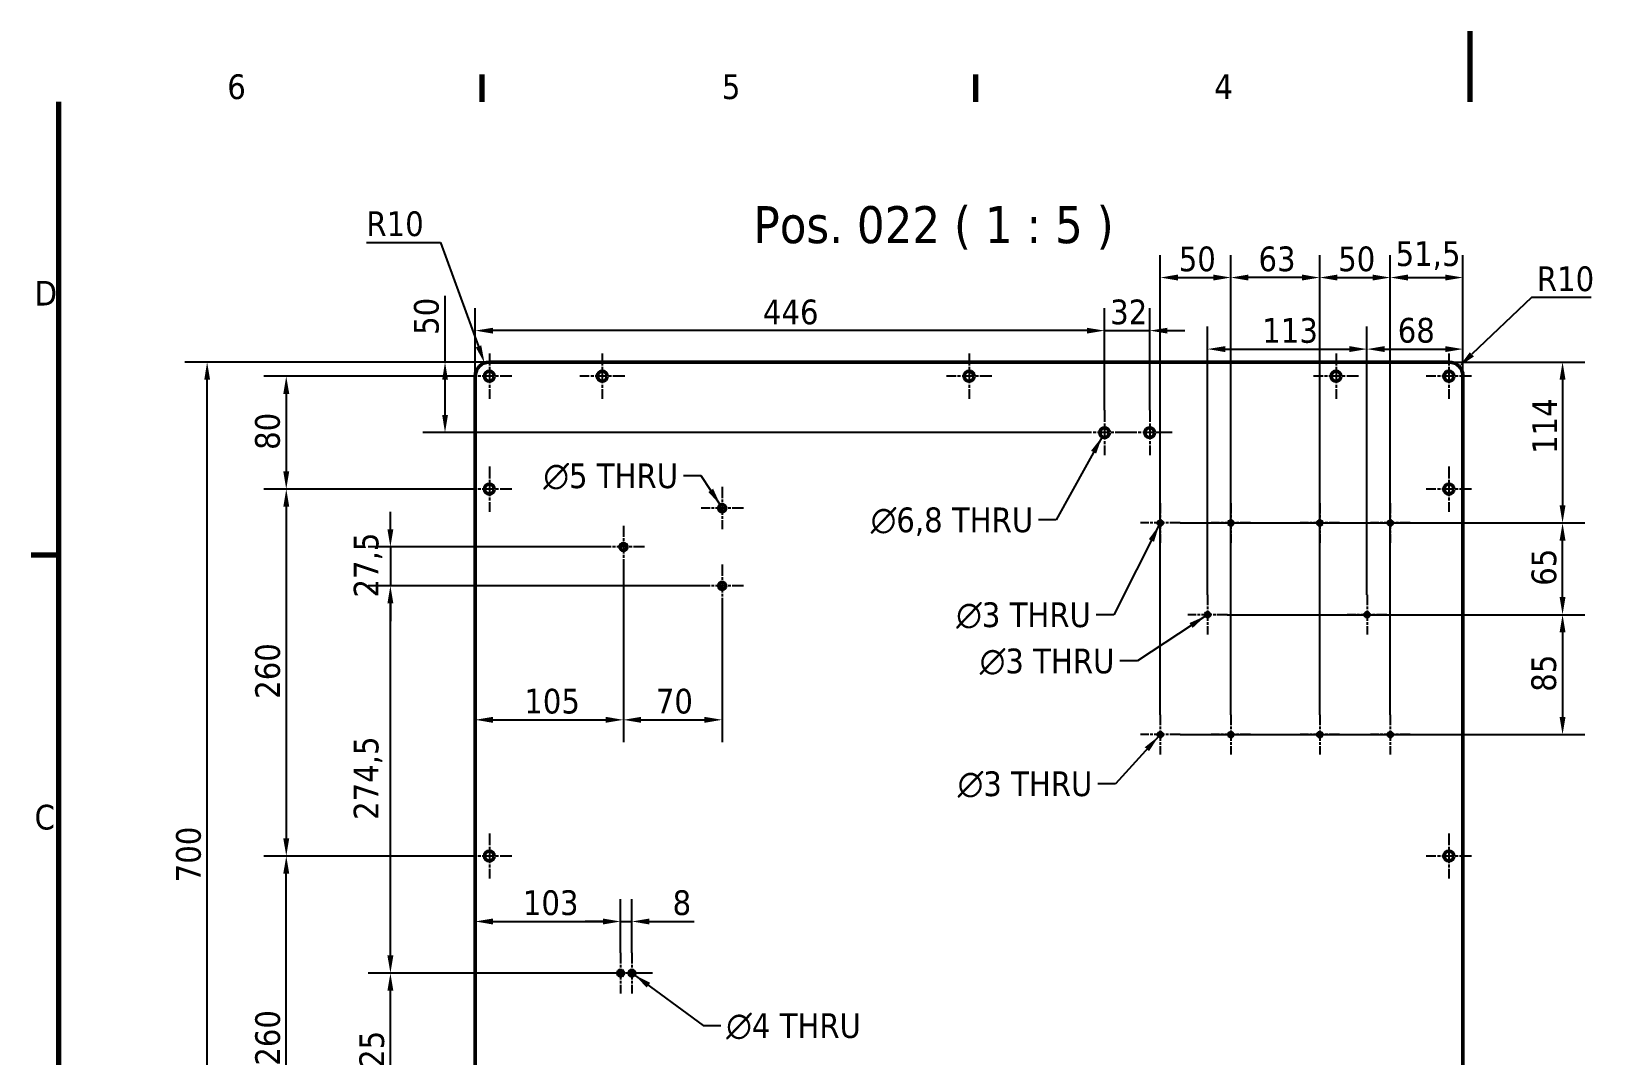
# Model space of a CAD drawing. Header units: millimetres. Extents: x 0 to 2100, y 0 to 1485.
# Drawn here: x 31 to 1139, y 759 to 1485 of the extents above; entities that cross this region are included whole.
import ezdxf

# ---------------------------------------------------------------- set-up
doc = ezdxf.new("R2010")
doc.units = ezdxf.units.MM
doc.header["$LTSCALE"] = 5
doc.linetypes.add('CHAIN', pattern=[0.3543, 0.2362, -0.0295, 0.0591, -0.0295])
for name, color, linetype, lineweight in [('Border (ISO)', 7, 'Continuous', 70), ('Center Mark (ISO)', 7, 'Continuous', 25), ('Dimension (ISO)', 7, 'Continuous', 25), ('Symbol (ISO)', 7, 'Continuous', 25), ('Visible (ISO)', 7, 'Continuous', 50)]:
    doc.layers.add(name, color=color, linetype=linetype, lineweight=lineweight)
doc.styles.add('Note Text (ISO)', font='tahoma.ttf')
doc.styles.add('Text Style45', font='tahoma.ttf')
doc.dimstyles.new('Default - Method 1b (ISO)', dxfattribs={"dimscale": 5, "dimtxt": 3.5, "dimasz": 2.5, "dimexe": 3.175, "dimexo": 0, "dimgap": 0.762, "dimtad": 1, "dimtoh": 1, "dimrnd": 1e-08, "dimtxsty": 'Note Text (ISO)', "dimcen": 0.09, "dimdle": 10, "dimclrd": 256, "dimclre": 256, "dimclrt": 256, "dimazin": 2, "dimtfac": 1, "dimtmove": 0, "dimatfit": 3, "dimfxl": 0, "dimtolj": 1, "dimlwd": -1, "dimlwe": -1, "dimarcsym": 0})
doc.dimstyles.new('Default - Method 1b (ISO)$7', dxfattribs={"dimscale": 5, "dimtxt": 3.5, "dimasz": 2.5, "dimexe": 3.175, "dimexo": 0, "dimgap": 0.762, "dimtad": 1, "dimtoh": 1, "dimrnd": 1e-08, "dimtxsty": 'Note Text (ISO)', "dimcen": 0.09, "dimdle": 10, "dimclrd": 256, "dimclre": 256, "dimclrt": 256, "dimazin": 2, "dimtfac": 1, "dimtmove": 0, "dimatfit": 3, "dimfxl": 0, "dimtolj": 1, "dimlwd": -1, "dimlwe": -1, "dimarcsym": 0})

# ---------------------------------------------------------------- blocks, each defined once
blk = doc.blocks.new('Borders Default Border')
at = {"layer": 'Border (ISO)'}
for p, q in [((70, 287), (70, 290.9)), ((140, 287), (140, 290.9)), ((10, 222.75), (6.1, 222.75))]:
    blk.add_line(p, q, dxfattribs=at)
at = {"layer": 'Border (ISO)', "flags": 128}
for points in [[(210, 297), (210, 287)], [(10, 10), (10, 287)]]:
    blk.add_lwpolyline(points, dxfattribs=at)
at = {"layer": 'Border (ISO)', "char_height": 3.5, "attachment_point": 7, "style": 'Note Text (ISO)'}
for s, insert in [('6', (33.88, 287.33)), ('5', (103.98, 287.33)), ('4', (173.78, 287.4)), ('D', (6.57, 258.13)), ('C', (6.56, 183.81))]:
    blk.add_mtext(s, dxfattribs=dict(at, insert=insert))
blk = doc.blocks.new('*D5')
at = {"layer": 'Defpoints', "color": 0}
for p in [(339.1, 1240.6), (211.2, 1160.6), (339.1, 1160.6)]:
    blk.add_point(p, dxfattribs=at)
at = {"layer": 'Dimension (ISO)'}
for p, q in [((339.1, 1240.6), (195.3, 1240.6)), ((211.2, 1228.1), (211.2, 1173.1)), ((339.1, 1160.6), (195.3, 1160.6))]:
    blk.add_line(p, q, dxfattribs=at)
for points in [[(209.1, 1228.1), (213.3, 1228.1), (211.2, 1240.6)], [(209.1, 1173.1), (213.3, 1173.1), (211.2, 1160.6)]]:
    blk.add_solid(points, dxfattribs=at)
at = {"layer": 'Dimension (ISO)', "insert": (189.1, 1188.4), "char_height": 17.5, "attachment_point": 1, "rotation": 90, "style": 'Note Text (ISO)'}
blk.add_mtext('\\A1;80', dxfattribs=at)
blk = doc.blocks.new('*D6')
at = {"layer": 'Defpoints', "color": 0}
for p in [(339.1, 1160.6), (211.2, 900.6), (339.1, 900.6)]:
    blk.add_point(p, dxfattribs=at)
at = {"layer": 'Dimension (ISO)'}
for p, q in [((339.1, 1160.6), (195.3, 1160.6)), ((211.2, 1148.1), (211.2, 913.1)), ((339.1, 900.6), (195.3, 900.6))]:
    blk.add_line(p, q, dxfattribs=at)
for points in [[(209.1, 1148.1), (213.3, 1148.1), (211.2, 1160.6)], [(209.1, 913.1), (213.3, 913.1), (211.2, 900.6)]]:
    blk.add_solid(points, dxfattribs=at)
at = {"layer": 'Dimension (ISO)', "insert": (189.2, 1012), "char_height": 17.5, "attachment_point": 1, "rotation": 90, "style": 'Note Text (ISO)'}
blk.add_mtext('\\A1;260', dxfattribs=at)
blk = doc.blocks.new('*D7')
at = {"layer": 'Defpoints', "color": 0}
for p in [(211.2, 900.6), (339.1, 900.6), (339.1, 640.6)]:
    blk.add_point(p, dxfattribs=at)
at = {"layer": 'Dimension (ISO)'}
for p, q in [((339.1, 900.6), (195.3, 900.6)), ((211.2, 653.1), (211.2, 888.1)), ((339.1, 640.6), (195.3, 640.6))]:
    blk.add_line(p, q, dxfattribs=at)
for points in [[(209.1, 888.1), (213.3, 888.1), (211.2, 900.6)], [(209.1, 653.1), (213.3, 653.1), (211.2, 640.6)]]:
    blk.add_solid(points, dxfattribs=at)
at = {"layer": 'Dimension (ISO)', "insert": (189.2, 752), "char_height": 17.5, "attachment_point": 1, "rotation": 90, "style": 'Note Text (ISO)'}
blk.add_mtext('\\A1;260', dxfattribs=at)
blk = doc.blocks.new('*D10')
at = {"layer": 'Defpoints', "color": 0}
for p in [(155.1, 1250.6), (355.1, 1250.6), (355.1, 550.6)]:
    blk.add_point(p, dxfattribs=at)
at = {"layer": 'Dimension (ISO)'}
for p, q in [((355.1, 1250.6), (139.3, 1250.6)), ((155.1, 563.1), (155.1, 1238.1)), ((355.1, 550.6), (139.3, 550.6))]:
    blk.add_line(p, q, dxfattribs=at)
for points in [[(153.1, 1238.1), (157.2, 1238.1), (155.1, 1250.6)], [(153.1, 563.1), (157.2, 563.1), (155.1, 550.6)]]:
    blk.add_solid(points, dxfattribs=at)
at = {"layer": 'Dimension (ISO)', "insert": (133.1, 882), "char_height": 17.5, "attachment_point": 1, "rotation": 90, "style": 'Note Text (ISO)'}
blk.add_mtext('\\A1;700', dxfattribs=at)
blk = doc.blocks.new('*D20')
at = {"layer": 'Defpoints', "color": 0}
for p in [(880.6, 1310.5), (830.6, 1000.6), (880.6, 1000.6)]:
    blk.add_point(p, dxfattribs=at)
at = {"layer": 'Dimension (ISO)'}
for p, q in [((830.6, 1000.6), (830.6, 1326.4)), ((880.6, 1000.6), (880.6, 1326.4)), ((843.1, 1310.5), (868.1, 1310.5))]:
    blk.add_line(p, q, dxfattribs=at)
for points in [[(843.1, 1312.6), (843.1, 1308.4), (830.6, 1310.5)], [(868.1, 1312.6), (868.1, 1308.4), (880.6, 1310.5)]]:
    blk.add_solid(points, dxfattribs=at)
at = {"layer": 'Dimension (ISO)', "insert": (843.7, 1332.5), "char_height": 17.5, "attachment_point": 1, "style": 'Note Text (ISO)'}
blk.add_mtext('\\A1;50', dxfattribs=at)
blk = doc.blocks.new('*D21')
at = {"layer": 'Defpoints', "color": 0}
for p in [(880.6, 1310.5), (880.6, 1000.6), (943.6, 1000.6)]:
    blk.add_point(p, dxfattribs=at)
at = {"layer": 'Dimension (ISO)'}
for p, q in [((880.6, 1000.6), (880.6, 1326.4)), ((943.6, 1000.6), (943.6, 1326.4)), ((931.1, 1310.5), (893.1, 1310.5))]:
    blk.add_line(p, q, dxfattribs=at)
for points in [[(893.1, 1312.6), (893.1, 1308.4), (880.6, 1310.5)], [(931.1, 1312.6), (931.1, 1308.4), (943.6, 1310.5)]]:
    blk.add_solid(points, dxfattribs=at)
at = {"layer": 'Dimension (ISO)', "insert": (900.2, 1332.5), "char_height": 17.5, "attachment_point": 1, "style": 'Note Text (ISO)'}
blk.add_mtext('\\A1;63', dxfattribs=at)
blk = doc.blocks.new('*D22')
at = {"layer": 'Defpoints', "color": 0}
for p in [(993.6, 1310.5), (943.6, 1000.6), (993.6, 1000.6)]:
    blk.add_point(p, dxfattribs=at)
at = {"layer": 'Dimension (ISO)'}
for p, q in [((943.6, 1000.6), (943.6, 1326.4)), ((993.6, 1000.6), (993.6, 1326.4)), ((956.1, 1310.5), (981.1, 1310.5))]:
    blk.add_line(p, q, dxfattribs=at)
for points in [[(956.1, 1312.6), (956.1, 1308.4), (943.6, 1310.5)], [(981.1, 1312.6), (981.1, 1308.4), (993.6, 1310.5)]]:
    blk.add_solid(points, dxfattribs=at)
at = {"layer": 'Dimension (ISO)', "insert": (956.7, 1332.5), "char_height": 17.5, "attachment_point": 1, "style": 'Note Text (ISO)'}
blk.add_mtext('\\A1;50', dxfattribs=at)
blk = doc.blocks.new('*D23')
at = {"layer": 'Defpoints', "color": 0}
for p in [(1045.1, 1310.5), (1045.1, 1240.6), (993.6, 1000.6)]:
    blk.add_point(p, dxfattribs=at)
at = {"layer": 'Dimension (ISO)'}
for p, q in [((993.6, 1000.6), (993.6, 1326.4)), ((1045.1, 1240.6), (1045.1, 1326.4)), ((1006.1, 1310.5), (1032.6, 1310.5))]:
    blk.add_line(p, q, dxfattribs=at)
for points in [[(1006.1, 1312.6), (1006.1, 1308.4), (993.6, 1310.5)], [(1032.6, 1312.6), (1032.6, 1308.4), (1045.1, 1310.5)]]:
    blk.add_solid(points, dxfattribs=at)
at = {"layer": 'Dimension (ISO)', "insert": (997.4, 1336.2), "char_height": 17.5, "attachment_point": 1, "style": 'Note Text (ISO)'}
blk.add_mtext('\\A1;51,5', dxfattribs=at)
blk = doc.blocks.new('*D24')
at = {"layer": 'Defpoints', "color": 0}
for p in [(355.1, 1250.6), (323.7, 1200.6), (775.2, 1200.6)]:
    blk.add_point(p, dxfattribs=at)
at = {"layer": 'Dimension (ISO)'}
for p, q in [((323.7, 1250.6), (323.7, 1297.6)), ((355.1, 1250.6), (307.9, 1250.6)), ((323.7, 1213.1), (323.7, 1238.1)), ((775.2, 1200.6), (307.9, 1200.6))]:
    blk.add_line(p, q, dxfattribs=at)
for points in [[(321.7, 1238.1), (325.8, 1238.1), (323.7, 1250.6)], [(321.7, 1213.1), (325.8, 1213.1), (323.7, 1200.6)]]:
    blk.add_solid(points, dxfattribs=at)
at = {"layer": 'Dimension (ISO)', "insert": (301.7, 1269.9), "char_height": 17.5, "attachment_point": 1, "rotation": 90, "style": 'Note Text (ISO)'}
blk.add_mtext('\\A1;50', dxfattribs=at)
blk = doc.blocks.new('*D25')
at = {"layer": 'Defpoints', "color": 0}
for p in [(823.1, 1272.9), (791.1, 1216.5), (823.1, 1216.5)]:
    blk.add_point(p, dxfattribs=at)
at = {"layer": 'Dimension (ISO)'}
for p, q in [((791.1, 1216.5), (791.1, 1288.7)), ((823.1, 1216.5), (823.1, 1288.7)), ((778.6, 1272.9), (766.1, 1272.9)), ((791.1, 1272.9), (823.1, 1272.9)), ((835.6, 1272.9), (848.1, 1272.9))]:
    blk.add_line(p, q, dxfattribs=at)
for points in [[(778.6, 1274.9), (778.6, 1270.8), (791.1, 1272.9)], [(835.6, 1274.9), (835.6, 1270.8), (823.1, 1272.9)]]:
    blk.add_solid(points, dxfattribs=at)
at = {"layer": 'Dimension (ISO)', "insert": (795.1, 1294.9), "char_height": 17.5, "attachment_point": 1, "style": 'Note Text (ISO)'}
blk.add_mtext('\\A1;32', dxfattribs=at)
blk = doc.blocks.new('*D26')
at = {"layer": 'Defpoints', "color": 0}
for p in [(345.1, 1272.9), (345.1, 1240.6), (791.1, 1216.5)]:
    blk.add_point(p, dxfattribs=at)
at = {"layer": 'Dimension (ISO)'}
for p, q in [((345.1, 1240.6), (345.1, 1288.7)), ((791.1, 1216.5), (791.1, 1288.7)), ((778.6, 1272.9), (357.6, 1272.9))]:
    blk.add_line(p, q, dxfattribs=at)
for points in [[(357.6, 1274.9), (357.6, 1270.8), (345.1, 1272.9)], [(778.6, 1274.9), (778.6, 1270.8), (791.1, 1272.9)]]:
    blk.add_solid(points, dxfattribs=at)
at = {"layer": 'Dimension (ISO)', "insert": (549, 1294.9), "char_height": 17.5, "attachment_point": 1, "style": 'Note Text (ISO)'}
blk.add_mtext('\\A1;446', dxfattribs=at)
blk = doc.blocks.new('*D27')
at = {"layer": 'Defpoints', "color": 0}
for p in [(878.1, 1071.6), (844.6, 986.6), (1115.7, 986.6)]:
    blk.add_point(p, dxfattribs=at)
at = {"layer": 'Dimension (ISO)'}
for p, q in [((878.1, 1071.6), (1131.6, 1071.6)), ((1115.7, 1059.1), (1115.7, 999.1)), ((844.6, 986.6), (1131.6, 986.6))]:
    blk.add_line(p, q, dxfattribs=at)
for points in [[(1113.6, 1059.1), (1117.8, 1059.1), (1115.7, 1071.6)], [(1113.6, 999.1), (1117.8, 999.1), (1115.7, 986.6)]]:
    blk.add_solid(points, dxfattribs=at)
at = {"layer": 'Dimension (ISO)', "insert": (1093.6, 1017), "char_height": 17.5, "attachment_point": 1, "rotation": 90, "style": 'Note Text (ISO)'}
blk.add_mtext('\\A1;85', dxfattribs=at)
blk = doc.blocks.new('*D28')
at = {"layer": 'Defpoints', "color": 0}
for p in [(844.6, 1136.6), (1115.7, 1136.6), (878.1, 1071.6)]:
    blk.add_point(p, dxfattribs=at)
at = {"layer": 'Dimension (ISO)'}
for p, q in [((844.6, 1136.6), (1131.6, 1136.6)), ((1115.7, 1084.1), (1115.7, 1124.1)), ((878.1, 1071.6), (1131.6, 1071.6))]:
    blk.add_line(p, q, dxfattribs=at)
for points in [[(1113.6, 1124.1), (1117.8, 1124.1), (1115.7, 1136.6)], [(1113.6, 1084.1), (1117.8, 1084.1), (1115.7, 1071.6)]]:
    blk.add_solid(points, dxfattribs=at)
at = {"layer": 'Dimension (ISO)', "insert": (1093.7, 1092.1), "char_height": 17.5, "attachment_point": 1, "rotation": 90, "style": 'Note Text (ISO)'}
blk.add_mtext('\\A1;65', dxfattribs=at)
blk = doc.blocks.new('*D29')
at = {"layer": 'Defpoints', "color": 0}
for p in [(977.1, 1259.8), (864.1, 1085.6), (977.1, 1085.6)]:
    blk.add_point(p, dxfattribs=at)
at = {"layer": 'Dimension (ISO)'}
for p, q in [((864.1, 1085.6), (864.1, 1275.7)), ((977.1, 1085.6), (977.1, 1275.7)), ((876.6, 1259.8), (964.6, 1259.8))]:
    blk.add_line(p, q, dxfattribs=at)
for points in [[(876.6, 1261.9), (876.6, 1257.7), (864.1, 1259.8)], [(964.6, 1261.9), (964.6, 1257.7), (977.1, 1259.8)]]:
    blk.add_solid(points, dxfattribs=at)
at = {"layer": 'Dimension (ISO)', "insert": (902.9, 1281.8), "char_height": 17.5, "attachment_point": 1, "style": 'Note Text (ISO)'}
blk.add_mtext('\\A1;113', dxfattribs=at)
blk = doc.blocks.new('*D30')
at = {"layer": 'Defpoints', "color": 0}
for p in [(1045.1, 1259.8), (1045.1, 1240.6), (977.1, 1085.6)]:
    blk.add_point(p, dxfattribs=at)
at = {"layer": 'Dimension (ISO)'}
for p, q in [((977.1, 1085.6), (977.1, 1275.7)), ((1045.1, 1240.6), (1045.1, 1275.7)), ((989.6, 1259.8), (1032.6, 1259.8))]:
    blk.add_line(p, q, dxfattribs=at)
for points in [[(989.6, 1261.9), (989.6, 1257.7), (977.1, 1259.8)], [(1032.6, 1261.9), (1032.6, 1257.7), (1045.1, 1259.8)]]:
    blk.add_solid(points, dxfattribs=at)
at = {"layer": 'Dimension (ISO)', "insert": (998.9, 1281.9), "char_height": 17.5, "attachment_point": 1, "style": 'Note Text (ISO)'}
blk.add_mtext('\\A1;68', dxfattribs=at)
blk = doc.blocks.new('*D31')
at = {"layer": 'Defpoints', "color": 0}
for p in [(1035.1, 1250.6), (1007.6, 1136.6), (1115.7, 1136.6)]:
    blk.add_point(p, dxfattribs=at)
at = {"layer": 'Dimension (ISO)'}
for p, q in [((1035.1, 1250.6), (1131.6, 1250.6)), ((1115.7, 1238.1), (1115.7, 1149.1)), ((1007.6, 1136.6), (1131.6, 1136.6))]:
    blk.add_line(p, q, dxfattribs=at)
for points in [[(1113.6, 1238.1), (1117.8, 1238.1), (1115.7, 1250.6)], [(1113.6, 1149.1), (1117.8, 1149.1), (1115.7, 1136.6)]]:
    blk.add_solid(points, dxfattribs=at)
at = {"layer": 'Dimension (ISO)', "insert": (1094.3, 1185.5), "char_height": 17.5, "attachment_point": 1, "rotation": 90, "style": 'Note Text (ISO)'}
blk.add_mtext('\\A1;114', dxfattribs=at)
blk = doc.blocks.new('*D35')
at = {"layer": 'Defpoints', "color": 0}
for p in [(1042.4, 1247.5), (1035.1, 1240.6)]:
    blk.add_point(p, dxfattribs=at)
at = {"layer": 'Dimension (ISO)'}
for p, q in [((1093.7, 1296.4), (1051.4, 1256.1)), ((1136, 1296.4), (1093.7, 1296.4))]:
    blk.add_line(p, q, dxfattribs=at)
blk.add_solid([(1050, 1257.6), (1052.9, 1254.6), (1042.4, 1247.5)], dxfattribs=at)
at = {"layer": 'Dimension (ISO)', "insert": (1097.5, 1318.4), "char_height": 17.5, "attachment_point": 1, "style": 'Note Text (ISO)'}
blk.add_mtext('\\A1;R10', dxfattribs=at)
blk = doc.blocks.new('*D36')
at = {"layer": 'Defpoints', "color": 0}
for p in [(351.7, 1250), (355.1, 1240.6)]:
    blk.add_point(p, dxfattribs=at)
at = {"layer": 'Dimension (ISO)'}
for p, q in [((268, 1335.4), (320.5, 1335.4)), ((320.5, 1335.4), (347.4, 1261.7))]:
    blk.add_line(p, q, dxfattribs=at)
blk.add_solid([(349.4, 1262.4), (345.5, 1261), (351.7, 1250)], dxfattribs=at)
at = {"layer": 'Dimension (ISO)', "insert": (268, 1357.4), "char_height": 17.5, "attachment_point": 1, "style": 'Note Text (ISO)'}
blk.add_mtext('\\A1;R10', dxfattribs=at)
blk = doc.blocks.new('*D38')
at = {"layer": 'Defpoints', "color": 0}
for p in [(285, 817.6), (441.6, 817.6), (460.1, 692.6)]:
    blk.add_point(p, dxfattribs=at)
at = {"layer": 'Dimension (ISO)'}
for p, q in [((441.6, 817.6), (269.2, 817.6)), ((285, 705.1), (285, 805.1)), ((460.1, 692.6), (269.2, 692.6))]:
    blk.add_line(p, q, dxfattribs=at)
for points in [[(282.9, 805.1), (287.1, 805.1), (285, 817.6)], [(282.9, 705.1), (287.1, 705.1), (285, 692.6)]]:
    blk.add_solid(points, dxfattribs=at)
at = {"layer": 'Dimension (ISO)', "insert": (263, 737.3), "char_height": 17.5, "attachment_point": 1, "rotation": 90, "style": 'Note Text (ISO)'}
blk.add_mtext('\\A1;125', dxfattribs=at)
blk = doc.blocks.new('*D39')
at = {"layer": 'Defpoints', "color": 0}
for p in [(285, 1092.1), (505.1, 1092.1), (441.6, 817.6)]:
    blk.add_point(p, dxfattribs=at)
at = {"layer": 'Dimension (ISO)'}
for p, q in [((505.1, 1092.1), (269.2, 1092.1)), ((285, 830.1), (285, 1079.6)), ((441.6, 817.6), (269.2, 817.6))]:
    blk.add_line(p, q, dxfattribs=at)
for points in [[(282.9, 1079.6), (287.1, 1079.6), (285, 1092.1)], [(282.9, 830.1), (287.1, 830.1), (285, 817.6)]]:
    blk.add_solid(points, dxfattribs=at)
at = {"layer": 'Dimension (ISO)', "insert": (259, 926.2), "char_height": 17.5, "attachment_point": 1, "rotation": 90, "style": 'Note Text (ISO)'}
blk.add_mtext('\\A1;274,5', dxfattribs=at)
blk = doc.blocks.new('*D40')
at = {"layer": 'Defpoints', "color": 0}
for p in [(450.1, 1104.6), (345.1, 1042.5), (450.1, 997.1)]:
    blk.add_point(p, dxfattribs=at)
at = {"layer": 'Dimension (ISO)'}
for p, q in [((450.1, 1104.6), (450.1, 981.2)), ((357.6, 997.1), (437.6, 997.1))]:
    blk.add_line(p, q, dxfattribs=at)
for points in [[(357.6, 999.2), (357.6, 995), (345.1, 997.1)], [(437.6, 999.2), (437.6, 995), (450.1, 997.1)]]:
    blk.add_solid(points, dxfattribs=at)
at = {"layer": 'Dimension (ISO)', "insert": (379.9, 1019.1), "char_height": 17.5, "attachment_point": 1, "style": 'Note Text (ISO)'}
blk.add_mtext('\\A1;105', dxfattribs=at)
blk = doc.blocks.new('*D41')
at = {"layer": 'Defpoints', "color": 0}
for p in [(450.1, 1104.6), (520.1, 1077.1), (520.1, 997.1)]:
    blk.add_point(p, dxfattribs=at)
at = {"layer": 'Dimension (ISO)'}
for p, q in [((450.1, 1104.6), (450.1, 981.2)), ((520.1, 1077.1), (520.1, 981.2)), ((462.6, 997.1), (507.6, 997.1))]:
    blk.add_line(p, q, dxfattribs=at)
for points in [[(462.6, 999.2), (462.6, 995), (450.1, 997.1)], [(507.6, 999.2), (507.6, 995), (520.1, 997.1)]]:
    blk.add_solid(points, dxfattribs=at)
at = {"layer": 'Dimension (ISO)', "insert": (473.1, 1019.1), "char_height": 17.5, "attachment_point": 1, "style": 'Note Text (ISO)'}
blk.add_mtext('\\A1;70', dxfattribs=at)
blk = doc.blocks.new('*D44')
at = {"layer": 'Defpoints', "color": 0}
for p in [(345.1, 854.2), (448.1, 854.2), (448.1, 832.1)]:
    blk.add_point(p, dxfattribs=at)
at = {"layer": 'Dimension (ISO)'}
for p, q in [((448.1, 832.1), (448.1, 870.1)), ((357.6, 854.2), (435.6, 854.2))]:
    blk.add_line(p, q, dxfattribs=at)
for points in [[(357.6, 856.3), (357.6, 852.1), (345.1, 854.2)], [(435.6, 856.3), (435.6, 852.1), (448.1, 854.2)]]:
    blk.add_solid(points, dxfattribs=at)
at = {"layer": 'Dimension (ISO)', "insert": (378.9, 876.3), "char_height": 17.5, "attachment_point": 1, "style": 'Note Text (ISO)'}
blk.add_mtext('\\A1;103', dxfattribs=at)
blk = doc.blocks.new('*D45')
at = {"layer": 'Defpoints', "color": 0}
for p in [(448.1, 854.2), (448.1, 832.1), (456.1, 832.1)]:
    blk.add_point(p, dxfattribs=at)
at = {"layer": 'Dimension (ISO)'}
for p, q in [((448.1, 832.1), (448.1, 870.1)), ((456.1, 832.1), (456.1, 870.1)), ((435.6, 854.2), (423.1, 854.2)), ((448.1, 854.2), (456.1, 854.2)), ((468.6, 854.2), (500.2, 854.2))]:
    blk.add_line(p, q, dxfattribs=at)
for points in [[(435.6, 856.3), (435.6, 852.1), (448.1, 854.2)], [(468.6, 856.3), (468.6, 852.1), (456.1, 854.2)]]:
    blk.add_solid(points, dxfattribs=at)
at = {"layer": 'Dimension (ISO)', "insert": (485, 876.3), "char_height": 17.5, "attachment_point": 1, "style": 'Note Text (ISO)'}
blk.add_mtext('\\A1;8', dxfattribs=at)
blk = doc.blocks.new('*D46')
at = {"layer": 'Defpoints', "color": 0}
for p in [(435.1, 1119.6), (285, 1092.1), (505.1, 1092.1)]:
    blk.add_point(p, dxfattribs=at)
at = {"layer": 'Dimension (ISO)'}
for p, q in [((285, 1132.1), (285, 1144.6)), ((435.1, 1119.6), (269.2, 1119.6)), ((285, 1119.6), (285, 1092.1)), ((505.1, 1092.1), (269.2, 1092.1)), ((285, 1079.6), (285, 1067.1))]:
    blk.add_line(p, q, dxfattribs=at)
for points in [[(282.9, 1132.1), (287.1, 1132.1), (285, 1119.6)], [(282.9, 1079.6), (287.1, 1079.6), (285, 1092.1)]]:
    blk.add_solid(points, dxfattribs=at)
at = {"layer": 'Dimension (ISO)', "insert": (259, 1083.8), "char_height": 17.5, "attachment_point": 1, "rotation": 90, "style": 'Note Text (ISO)'}
blk.add_mtext('\\A1;27,5', dxfattribs=at)

msp = doc.modelspace()

# ---------------------------------------------------------------- linework, layer by layer
at = {"layer": 'Center Mark (ISO)', "linetype": 'CHAIN', "ltscale": 7.111628}
for p, q in [((355.1433, 1256.5956), (355.1433, 1224.5956)), ((435.1433, 1256.5956), (435.1433, 1224.5956)), ((695.1433, 1256.5956), (695.1433, 1224.5956)), ((955.1433, 1256.5956), (955.1433, 1224.5956)), ((1035.1433, 1256.5956), (1035.1433, 1224.5956)), ((371.1433, 1240.5956), (339.1433, 1240.5956)), ((451.1433, 1240.5956), (419.1433, 1240.5956)), ((711.1433, 1240.5956), (679.1433, 1240.5956)), ((971.1433, 1240.5956), (939.1433, 1240.5956)), ((1051.1433, 1240.5956), (1019.1433, 1240.5956)), ((355.1433, 1176.5956), (355.1433, 1144.5956)), ((1035.1433, 1176.5956), (1035.1433, 1144.5956)), ((371.1433, 1160.5956), (339.1433, 1160.5956)), ((1051.1433, 1160.5956), (1019.1433, 1160.5956)), ((355.1433, 916.5956), (355.1433, 884.5956)), ((1035.1433, 916.5956), (1035.1433, 884.5956)), ((371.1433, 900.5956), (339.1433, 900.5956)), ((1051.1433, 900.5956), (1019.1433, 900.5956))]:
    msp.add_line(p, q, dxfattribs=at)
at = {"layer": 'Center Mark (ISO)', "linetype": 'CHAIN', "ltscale": 7.067179}
for p, q in [((791.1153, 1216.4956), (791.1153, 1184.6956)), ((823.1153, 1216.4956), (823.1153, 1184.6956)), ((807.0153, 1200.5956), (775.2153, 1200.5956)), ((839.0153, 1200.5956), (807.2153, 1200.5956))]:
    msp.add_line(p, q, dxfattribs=at)
at = {"layer": 'Center Mark (ISO)', "linetype": 'CHAIN', "ltscale": 6.667144}
for p, q in [((520.1433, 1162.0956), (520.1433, 1132.0956)), ((535.1433, 1147.0956), (505.1433, 1147.0956)), ((450.1433, 1134.5956), (450.1433, 1104.5956)), ((465.1433, 1119.5956), (435.1433, 1119.5956)), ((520.1433, 1107.0956), (520.1433, 1077.0956)), ((535.1433, 1092.0956), (505.1433, 1092.0956))]:
    msp.add_line(p, q, dxfattribs=at)
at = {"layer": 'Center Mark (ISO)', "linetype": 'CHAIN', "ltscale": 6.222661}
for p, q in [((830.6433, 1150.5956), (830.6433, 1122.5956)), ((880.6433, 1150.5956), (880.6433, 1122.5956)), ((943.6433, 1150.5956), (943.6433, 1122.5956)), ((993.6433, 1150.5956), (993.6433, 1122.5956)), ((844.6433, 1136.5956), (816.6433, 1136.5956)), ((894.6433, 1136.5956), (866.6433, 1136.5956)), ((957.6433, 1136.5956), (929.6433, 1136.5956)), ((1007.6433, 1136.5956), (979.6433, 1136.5956)), ((864.1433, 1085.5956), (864.1433, 1057.5956)), ((977.1433, 1085.5956), (977.1433, 1057.5956)), ((878.1433, 1071.5956), (850.1433, 1071.5956)), ((991.1433, 1071.5956), (963.1433, 1071.5956)), ((830.6433, 1000.5956), (830.6433, 972.5956)), ((880.6433, 1000.5956), (880.6433, 972.5956)), ((943.6433, 1000.5956), (943.6433, 972.5956)), ((993.6433, 1000.5956), (993.6433, 972.5956)), ((844.6433, 986.5956), (816.6433, 986.5956)), ((894.6433, 986.5956), (866.6433, 986.5956)), ((957.6433, 986.5956), (929.6433, 986.5956)), ((1007.6433, 986.5956), (979.6433, 986.5956))]:
    msp.add_line(p, q, dxfattribs=at)
at = {"layer": 'Center Mark (ISO)', "linetype": 'CHAIN', "ltscale": 6.444903}
for p, q in [((448.1433, 832.0956), (448.1433, 803.0956)), ((456.1433, 832.0956), (456.1433, 803.0956)), ((462.6433, 817.5956), (433.6433, 817.5956)), ((470.6433, 817.5956), (441.6433, 817.5956))]:
    msp.add_line(p, q, dxfattribs=at)
at = {"layer": 'Visible (ISO)'}
for p, q in [((1035.1433, 1250.5956), (355.1433, 1250.5956)), ((345.1433, 1240.5956), (345.1433, 560.5956)), ((1045.1433, 560.5956), (1045.1433, 1240.5956))]:
    msp.add_line(p, q, dxfattribs=at)
for centre, radius in [((355.1433, 1240.5956), 3.5), ((435.1433, 1240.5956), 3.5), ((695.1433, 1240.5956), 3.5), ((955.1433, 1240.5956), 3.5), ((1035.1433, 1240.5956), 3.5), ((791.1153, 1200.5956), 3.4), ((823.1153, 1200.5956), 3.4), ((355.1433, 1160.5956), 3.5), ((1035.1433, 1160.5956), 3.5), ((520.1433, 1147.0956), 2.5), ((830.6433, 1136.5956), 1.5), ((880.6433, 1136.5956), 1.5), ((943.6433, 1136.5956), 1.5), ((993.6433, 1136.5956), 1.5), ((450.1433, 1119.5956), 2.5), ((520.1433, 1092.0956), 2.5), ((864.1433, 1071.5956), 1.5), ((977.1433, 1071.5956), 1.5), ((830.6433, 986.5956), 1.5), ((880.6433, 986.5956), 1.5), ((943.6433, 986.5956), 1.5), ((993.6433, 986.5956), 1.5), ((355.1433, 900.5956), 3.5), ((1035.1433, 900.5956), 3.5), ((448.1433, 817.5956), 2), ((456.1433, 817.5956), 2)]:
    msp.add_circle(centre, radius, dxfattribs=at)
for centre, start, end in [((355.1433, 1240.5956), 90, 180), ((1035.1433, 1240.5956), 0, 90)]:
    msp.add_arc(centre, 10, start, end, dxfattribs=at)

# ---------------------------------------------------------------- block references
at = {"xscale": 5, "yscale": 5, "zscale": 5}
msp.add_blockref('Borders Default Border', (0, 0), dxfattribs=at)

# ---------------------------------------------------------------- texts
at = {"layer": 'Symbol (ISO)', "insert": (542.3041, 1330.1554), "char_height": 26.199999, "attachment_point": 7, "style": 'Text Style45'}
msp.add_mtext('Pos. 022 ( 1 : 5 )', dxfattribs=at)
at = {"layer": 'Symbol (ISO)', "char_height": 17.5, "line_spacing_factor": 0.6125, "style": 'Note Text (ISO)'}
for s, insert, width, attachment_point in [('\\fAIGDT|b0|i0;\\H17.5000;n\\fTahoma|b0|i0;\\H17.5000;5 THRU', (488.8592, 1178.7885), 102.295715, 3), ('\\fAIGDT|b0|i0;\\H17.5000;n\\fTahoma|b0|i0;\\H17.5000;6,8 THRU', (740.5366, 1147.5571), 122.92132, 3), ('\\fAIGDT|b0|i0;\\H17.5000;n\\fTahoma|b0|i0;\\H17.5000;3 THRU', (781.4325, 1080.3154), 102.295715, 3), ('\\fAIGDT|b0|i0;\\H17.5000;n\\fTahoma|b0|i0;\\H17.5000;3 THRU', (798.0935, 1047.5682), 102.295715, 3), ('\\fAIGDT|b0|i0;\\H17.5000;n\\fTahoma|b0|i0;\\H17.5000;3 THRU', (782.4711, 960.547), 102.295715, 3), ('\\fAIGDT|b0|i0;\\H17.5000;n\\fTahoma|b0|i0;\\H17.5000;4 THRU', (523.025, 789.1869), 102.295715, 1)]:
    msp.add_mtext(s, dxfattribs=dict(at, insert=insert, width=width, attachment_point=attachment_point))

# ---------------------------------------------------------------- dimensions: what is measured, and where the dimension line sits
at = {"layer": 'Dimension (ISO)'}
for center, mpoint, picture, middle in [((355.1433, 1240.5956), (351.7083, 1249.9871), '*D36', (287.1906, 1335.3681)), ((1035.1433, 1240.5956), (1042.3851, 1247.4917), '*D35', (1116.7701, 1296.3829))]:
    dim = msp.add_radius_dim(center=center, mpoint=mpoint, dimstyle='Default - Method 1b (ISO)', override={"dimgap": 0.762, "dimtih": 1, "dimdec": 2, "dimlfac": 1, "dimcen": 0, "dimtol": 0, "dimlim": 0, "dimtp": 0, "dimtm": 0, "dimtdec": 2, "dimtofl": 0}, dxfattribs=at)
    dim.commit()
    dim.dimension.update_dxf_attribs({"geometry": picture, "text_midpoint": middle, "dimtype": 164})
for base, p1, p2, angle, override, picture, middle in [((880.6433, 1310.5107), (830.6433, 1000.5956), (880.6433, 1000.5956), 180, {"dimgap": 0.762, "dimtoh": 0, "dimdec": 2, "dimtol": 0, "dimlim": 0, "dimtp": 0, "dimtm": 0, "dimtdec": 2, "dimtofl": 0, "dimatfit": 1}, '*D20', (855.6433, 1310.5107)), ((880.6433, 1310.5107), (943.6433, 1000.5956), (880.6433, 1000.5956), 180, {"dimgap": 0.762, "dimtoh": 0, "dimdec": 2, "dimtol": 0, "dimlim": 0, "dimtp": 0, "dimtm": 0, "dimtdec": 2, "dimtofl": 0, "dimatfit": 1}, '*D21', (912.1433, 1310.5107)), ((993.6433, 1310.5107), (943.6433, 1000.5956), (993.6433, 1000.5956), 180, {"dimgap": 0.762, "dimtoh": 0, "dimdec": 2, "dimtol": 0, "dimlim": 0, "dimtp": 0, "dimtm": 0, "dimtdec": 2, "dimtofl": 0, "dimatfit": 1}, '*D22', (968.6433, 1310.5107)), ((1045.1433, 1310.5107), (993.6433, 1000.5956), (1045.1433, 1240.5956), 180, {"dimgap": 0.762, "dimtoh": 0, "dimdec": 2, "dimtol": 0, "dimlim": 0, "dimtp": 0, "dimtm": 0, "dimtdec": 2, "dimtofl": 0, "dimatfit": 1}, '*D23', (1019.3933, 1310.5107)), ((323.7484, 1200.5956), (355.1433, 1250.5956), (775.2153, 1200.5956), 90, {"dimgap": 0.762, "dimtoh": 0, "dimdec": 2, "dimtol": 0, "dimlim": 0, "dimtp": 0, "dimtm": 0, "dimtdec": 2, "dimtofl": 0, "dimatfit": 2}, '*D24', (323.7484, 1281.824)), ((345.1433, 1272.8579), (791.1153, 1216.4956), (345.1433, 1240.5956), 180, {"dimgap": 0.762, "dimtoh": 0, "dimdec": 0, "dimtol": 0, "dimlim": 0, "dimtp": 0, "dimtm": 0, "dimtdec": 2, "dimtofl": 0, "dimatfit": 1}, '*D26', (568.1293, 1272.8579)), ((823.1153, 1272.8579), (791.1153, 1216.4956), (823.1153, 1216.4956), 180, {"dimgap": 0.762, "dimtoh": 0, "dimdec": 2, "dimtol": 0, "dimlim": 0, "dimtp": 0, "dimtm": 0, "dimtdec": 2, "dimtofl": 1, "dimatfit": 1}, '*D25', (807.1153, 1272.8579)), ((977.1433, 1259.8067), (864.1433, 1085.5956), (977.1433, 1085.5956), 180, {"dimgap": 0.762, "dimtoh": 0, "dimdec": 2, "dimtol": 0, "dimlim": 0, "dimtp": 0, "dimtm": 0, "dimtdec": 2, "dimtofl": 0, "dimatfit": 1}, '*D29', (920.6433, 1259.8067)), ((1045.1433, 1259.8067), (977.1433, 1085.5956), (1045.1433, 1240.5956), 180, {"dimgap": 0.762, "dimtoh": 0, "dimdec": 2, "dimtol": 0, "dimlim": 0, "dimtp": 0, "dimtm": 0, "dimtdec": 2, "dimtofl": 0, "dimatfit": 1}, '*D30', (1011.1433, 1259.8067)), ((155.1433, 1250.5956), (355.1433, 550.5956), (355.1433, 1250.5956), 270, {"dimgap": 0.762, "dimtoh": 0, "dimdec": 2, "dimtol": 0, "dimlim": 0, "dimtp": 0, "dimtm": 0, "dimtdec": 2, "dimtofl": 0, "dimatfit": 1}, '*D10', (155.1433, 900.5956)), ((1115.6877, 1136.5956), (1035.1433, 1250.5956), (1007.6433, 1136.5956), 90, {"dimgap": 0.762, "dimtoh": 0, "dimdec": 2, "dimtol": 0, "dimlim": 0, "dimtp": 0, "dimtm": 0, "dimtdec": 2, "dimtofl": 0, "dimatfit": 1}, '*D31', (1115.6877, 1203.5956)), ((211.1899, 1160.5956), (339.1433, 1240.5956), (339.1433, 1160.5956), 90, {"dimgap": 0.762, "dimtoh": 0, "dimdec": 2, "dimtol": 0, "dimlim": 0, "dimtp": 0, "dimtm": 0, "dimtdec": 2, "dimtofl": 0, "dimatfit": 1}, '*D5', (211.1899, 1200.5956)), ((211.1899, 900.5956), (339.1433, 1160.5956), (339.1433, 900.5956), 90, {"dimgap": 0.762, "dimtoh": 0, "dimdec": 2, "dimtol": 0, "dimlim": 0, "dimtp": 0, "dimtm": 0, "dimtdec": 2, "dimtofl": 0, "dimatfit": 1}, '*D6', (211.1899, 1030.5956)), ((285.032, 1092.0956), (435.1433, 1119.5956), (505.1433, 1092.0956), 90, {"dimgap": 0.762, "dimtoh": 0, "dimdec": 2, "dimtol": 0, "dimlim": 0, "dimtp": 0, "dimtm": 0, "dimtdec": 2, "dimtofl": 1, "dimatfit": 1}, '*D46', (285.032, 1105.8456)), ((1115.6877, 1136.5956), (878.1433, 1071.5956), (844.6433, 1136.5956), 90, {"dimgap": 0.762, "dimtoh": 0, "dimdec": 2, "dimtol": 0, "dimlim": 0, "dimtp": 0, "dimtm": 0, "dimtdec": 2, "dimtofl": 0, "dimatfit": 1}, '*D28', (1115.6877, 1104.0956)), ((450.1433, 997.0956), (345.1433, 1042.5379), (450.1433, 1104.5956), 180, {"dimgap": 0.762, "dimtoh": 0, "dimdec": 2, "dimse1": 1, "dimtol": 0, "dimlim": 0, "dimtp": 0, "dimtm": 0, "dimtdec": 2, "dimtofl": 0, "dimatfit": 1}, '*D40', (397.6433, 997.0956)), ((520.1433, 997.0956), (450.1433, 1104.5956), (520.1433, 1077.0956), 180, {"dimgap": 0.762, "dimtoh": 0, "dimdec": 2, "dimtol": 0, "dimlim": 0, "dimtp": 0, "dimtm": 0, "dimtdec": 2, "dimtofl": 0, "dimatfit": 1}, '*D41', (485.1433, 997.0956)), ((285.032, 1092.0956), (441.6433, 817.5956), (505.1433, 1092.0956), 90, {"dimgap": 0.762, "dimtoh": 0, "dimdec": 2, "dimtol": 0, "dimlim": 0, "dimtp": 0, "dimtm": 0, "dimtdec": 2, "dimtofl": 0, "dimatfit": 1}, '*D39', (285.032, 954.8456)), ((1115.6877, 986.5956), (878.1433, 1071.5956), (844.6433, 986.5956), 90, {"dimgap": 0.762, "dimtoh": 0, "dimdec": 2, "dimtol": 0, "dimlim": 0, "dimtp": 0, "dimtm": 0, "dimtdec": 2, "dimtofl": 0, "dimatfit": 1}, '*D27', (1115.6877, 1029.0956)), ((211.1899, 900.5956), (339.1433, 640.5956), (339.1433, 900.5956), 90, {"dimgap": 0.762, "dimtoh": 0, "dimdec": 2, "dimtol": 0, "dimlim": 0, "dimtp": 0, "dimtm": 0, "dimtdec": 2, "dimtofl": 0, "dimatfit": 1}, '*D7', (211.1899, 770.5956)), ((448.1433, 854.2212), (345.1433, 854.2212), (448.1433, 832.0956), 180, {"dimgap": 0.762, "dimtoh": 0, "dimdec": 2, "dimse1": 1, "dimtol": 0, "dimlim": 0, "dimtp": 0, "dimtm": 0, "dimtdec": 2, "dimtofl": 0, "dimatfit": 1}, '*D44', (396.6433, 854.2212)), ((448.1433, 854.2212), (456.1433, 832.0956), (448.1433, 832.0956), 180, {"dimgap": 0.762, "dimtoh": 0, "dimdec": 2, "dimtol": 0, "dimlim": 0, "dimtp": 0, "dimtm": 0, "dimtdec": 2, "dimtofl": 1, "dimatfit": 1}, '*D45', (490.6534, 854.2212)), ((285.032, 817.5956), (460.1433, 692.5956), (441.6433, 817.5956), 90, {"dimgap": 0.762, "dimtoh": 0, "dimdec": 2, "dimtol": 0, "dimlim": 0, "dimtp": 0, "dimtm": 0, "dimtdec": 2, "dimtofl": 0, "dimatfit": 1}, '*D38', (285.032, 755.0956))]:
    dim = msp.add_linear_dim(base=base, p1=p1, p2=p2, angle=angle, dimstyle='Default - Method 1b (ISO)', override=override, dxfattribs=at)
    dim.commit()
    dim.dimension.update_dxf_attribs({"geometry": picture, "text_midpoint": middle, "dimtype": 160})

# ---------------------------------------------------------------- leaders
at = {"layer": 'Symbol (ISO)', "annotation_type": 0, "has_hookline": 1}
for points, hookline_direction, text_width in [([(789.387, 1197.6676), (756.8466, 1138.8071), (744.3466, 1138.8071)], 1, 119.4602), ([(518.9196, 1149.2756), (505.1692, 1170.0385), (492.6692, 1170.0385)], 1, 99.0337), ([(829.9339, 1135.2739), (797.7425, 1071.5654), (785.2425, 1071.5654)], 1, 99.0337), ([(862.848, 1070.8392), (814.4035, 1038.8182), (801.9035, 1038.8182)], 1, 99.0337), ([(829.5693, 985.5484), (798.7811, 951.797), (786.2811, 951.797)], 1, 99.0337), ([(457.8118, 816.4928), (506.715, 780.4369), (519.215, 780.4369)], 0, 99.0337)]:
    msp.add_leader(points, dimstyle='Default - Method 1b (ISO)$7', override={"dimtad": 0}, dxfattribs=dict(at, hookline_direction=hookline_direction, text_width=text_width))

doc.saveas('drawing.dxf')
